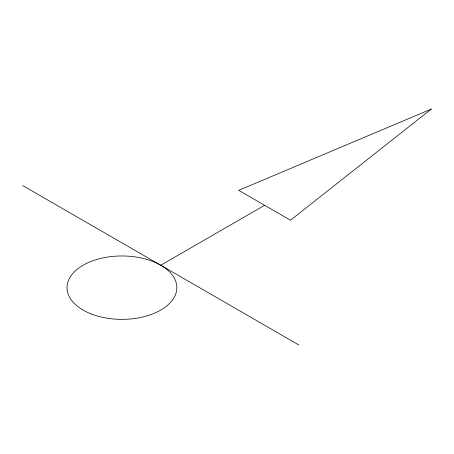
<?xml version="1.0" encoding="UTF-8"?>
<svg xmlns="http://www.w3.org/2000/svg" width="454" height="454" viewBox="0 0 454 454"><rect width="100%" height="100%" fill="white"/><g stroke="black" fill="none" stroke-linecap="round" stroke-linejoin="round"><path stroke-width="0.68" d="M160.744 265.255L264.614 205.282M22.7 185.555L298.789 344.949M431.3 109.051L290.498 220.224L238.736 190.339L431.3 109.051M91.141 313.918A54.906 31.701 0 0 0 176.685 289.93A54.906 31.701 0 0 0 97.928 259.155A54.906 31.701 0 0 0 91.141 313.918"/></g></svg>
